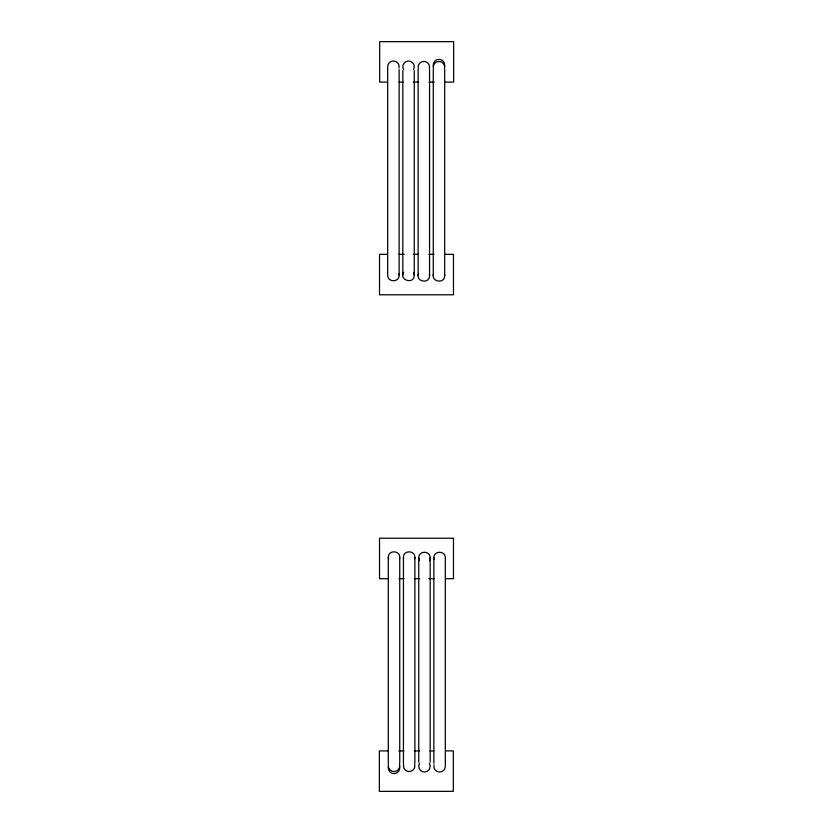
<?xml version="1.0" encoding="UTF-8"?>
<svg xmlns="http://www.w3.org/2000/svg" width="833" height="833" viewBox="0 0 833 833"><rect width="100%" height="100%" fill="white"/><g stroke="black" fill="none" stroke-linecap="round" stroke-linejoin="round"><path stroke-width="1.25" d="M444.52 66.515L444.697 65.026A5.716 5.716 0 0 0 438.897 59.393A5.716 5.716 0 0 0 433.264 65.193L433.472 66.671M388.48 766.485L388.303 767.974A5.716 5.716 0 0 0 394.103 773.607A5.716 5.716 0 0 0 399.736 767.807L399.528 766.329M399.132 69.628L399.132 275.265C399.309 282.616 387.314 282.449 387.689 275.109L387.689 67.588M414.261 70.67L414.261 275.265C414.136 284.719 398.778 280.377 403.63 272.256M429.568 69.566L429.568 275.702C429.641 284.063 415.886 282.054 418.343 274.067M388.303 763.434L388.303 557.298C388.126 549.947 400.121 550.113 399.736 557.454L399.736 763.372M444.697 69.566L444.697 275.702C444.78 284.063 431.015 282.054 433.472 274.067M399.528 558.933L399.736 557.454M403.432 763.434L403.432 557.298C403.255 549.947 415.25 550.113 414.876 557.454L414.876 763.372M414.657 558.933L414.876 557.454M418.739 762.33L418.739 557.735C418.562 550.384 430.557 550.551 430.172 557.891L430.172 762.33M430.172 557.891L429.37 560.744M433.868 763.372L433.868 557.735C433.691 550.384 445.686 550.551 445.311 557.891L445.311 765.412M387.46 82.092L379.681 82.092L379.681 41.65L453.631 41.65L453.631 82.092L444.541 82.092M399.142 82.092L403.026 82.092M413.407 82.092L418.603 82.092M428.974 82.092L434.17 82.092M387.314 254.325L379.525 254.325L379.525 294.778L453.475 294.778L453.475 254.325L444.395 254.325M398.986 254.325L404.172 254.325M413.262 254.325L418.447 254.325M428.828 254.325L434.014 254.325M388.605 578.675L379.525 578.675L379.525 538.222L453.475 538.222L453.475 578.675L445.686 578.675M398.986 578.675L404.172 578.675M414.553 578.675L419.738 578.675M428.828 578.675L434.014 578.675M388.459 750.908L379.369 750.908L379.369 791.35L453.319 791.35L453.319 750.908L445.54 750.908M398.83 750.908L404.026 750.908M414.397 750.908L419.593 750.908M429.974 750.908L433.858 750.908M413.532 272.391L414.261 275.265M419.468 560.609L418.739 557.735M444.52 274.224L444.697 275.702M429.391 274.224L429.568 275.702M433.868 557.735L434.045 559.224M398.955 273.776L399.132 275.265M403.432 557.298L403.609 558.776M388.303 557.298L388.48 558.776M433.264 69.628L433.264 275.546M418.124 69.628L418.124 275.546M402.828 70.67L402.828 275.109M418.343 68.712A5.716 5.716 0 0 1 423.768 61.434A5.716 5.716 0 0 1 429.391 68.556M433.472 68.712A5.716 5.716 0 0 1 433.264 67.234L433.431 65.745A5.716 5.716 0 0 1 444.478 65.599L444.697 67.077A5.716 5.716 0 0 1 444.52 68.556M403.63 69.639A5.716 5.716 0 0 1 408.462 60.996A5.716 5.716 0 0 1 413.532 69.503M387.689 66.786A5.716 5.716 0 0 1 394.071 61.028A5.716 5.716 0 0 1 398.955 68.119M414.657 764.288A5.716 5.716 0 0 1 409.232 771.566A5.716 5.716 0 0 1 403.609 764.444M388.48 764.444A5.716 5.716 0 0 0 388.303 765.923L388.522 767.401A5.716 5.716 0 0 0 399.569 767.255L399.736 765.766A5.716 5.716 0 0 0 399.528 764.288M429.37 763.361A5.716 5.716 0 0 1 424.538 772.004A5.716 5.716 0 0 1 419.468 763.497M445.311 766.214A5.716 5.716 0 0 1 438.929 771.972A5.716 5.716 0 0 1 434.045 764.881"/></g></svg>
